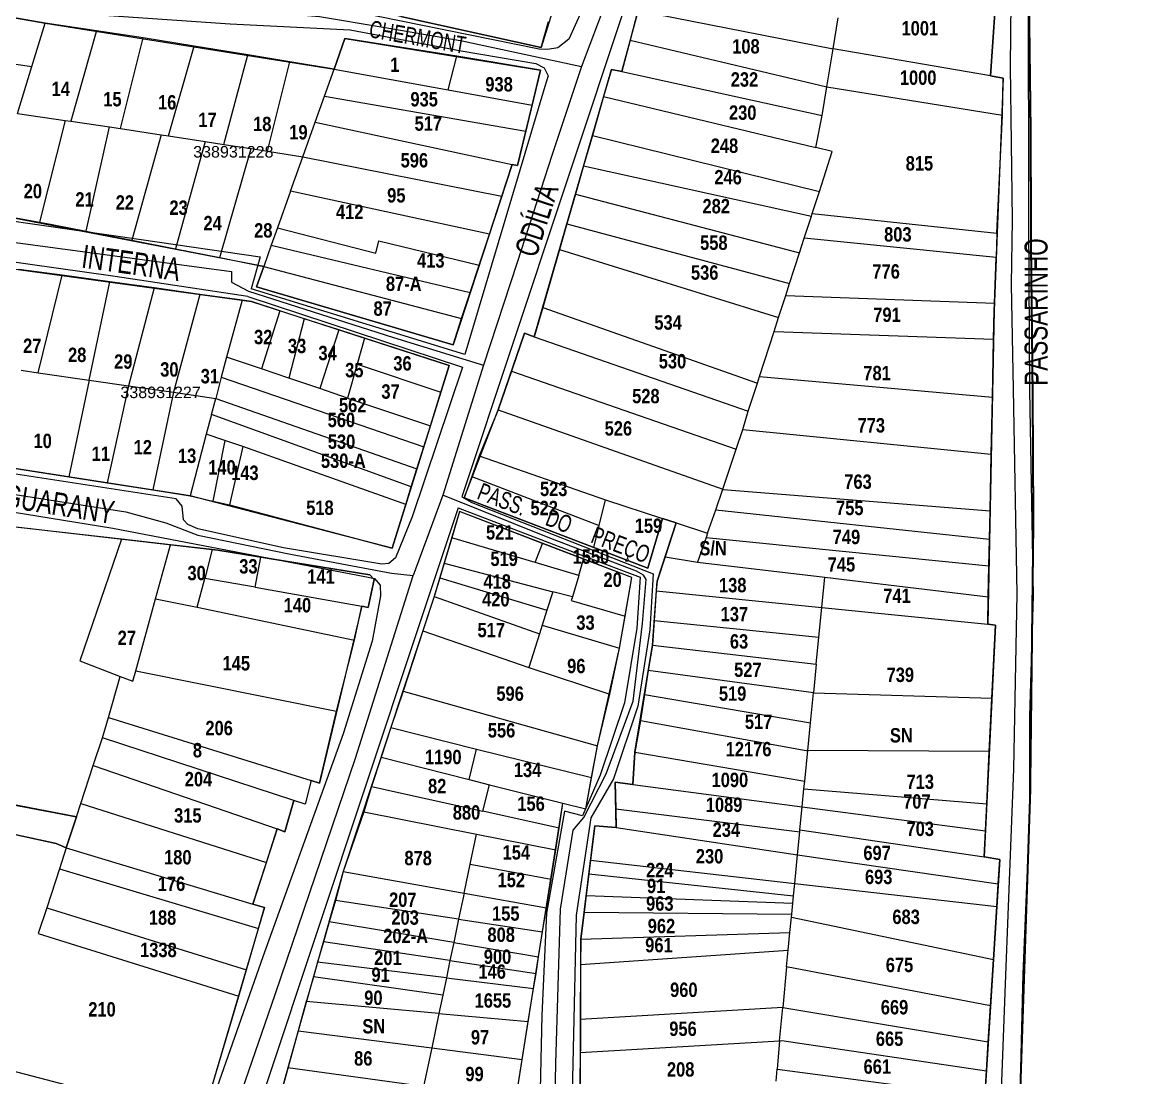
# Model space of a CAD drawing. Extents: x 206099 to 208675, y 4843659 to 4845705.
# Drawn here: x 207658 to 207852.9, y 4845394 to 4845577.5 of the extents above; entities that cross this region are included whole.
import ezdxf
from ezdxf.enums import TextEntityAlignment as Align

# ---------------------------------------------------------------- set-up
doc = ezdxf.new("R2010")
doc.units = 0
doc.header["$LTSCALE"] = 1.5
doc.header["$MEASUREMENT"] = 0
for name, color, linetype in [('CD-MALHA-LOTES', 40, 'CONTINUOUS'), ('CD_TXT_QUADRA', 7, 'CONTINUOUS'), ('LM-LIM-SETOR-FISCAL', 7, 'CONTINUOUS'), ('LM-LIMITE-MUNICIPAL', 2, 'CONTINUOUS'), ('RU-QUADRAS', 6, 'CONTINUOUS'), ('SV-EIXO-RUA-N-PAV', 6, 'CONTINUOUS'), ('SV-EIXO-RUA-PAV', 20, 'CONTINUOUS'), ('SV-RUA-NAO-PAV-S-GUIA-C-GUIA', 7, 'CONTINUOUS'), ('SV-RUA-PAVIM-S-GUIA-C-GUIA', 7, 'CONTINUOUS'), ('SV-TXT-RUA-N-PAV-S-GUIA-C-GUIA', 7, 'CONTINUOUS'), ('SV-TXT-RUA-PAV-S-GUIA-C-GUIA', 7, 'CONTINUOUS'), ('Th_NmrPort', 7, 'CONTINUOUS')]:
    doc.layers.add(name, color=color, linetype=linetype)
doc.styles.add('ARIAL', font='ARIAL.TTF')
doc.styles.add('MONOTXT', font='ARIAL.TTF', dxfattribs={"height": 0.2})
doc.styles.get("Standard").update_dxf_attribs({"font": 'swisscbo.ttf'})
doc.linetypes.add('Limite', pattern='A,20,-3,[130,ltypeshp.shx,S=6.35,R=0,X=0,Y=0],-3,20', length=46)

msp = doc.modelspace()

# ---------------------------------------------------------------- linework, layer by layer
at = {"layer": 'CD-MALHA-LOTES', "linetype": 'Continuous'}
for p, q in [((207661.97, 4845577.38), (207643.32, 4845580.64)), ((207765.12, 4845579.61), (207763.74, 4845574.43)), ((207765.12, 4845579.61), (207799.06, 4845572.92)), ((207826.44, 4845568.23), (207827.3, 4845580.07)), ((207659.63, 4845569.85), (207661.97, 4845577.38)), ((207670.89, 4845576.05), (207661.97, 4845577.38)), ((207723.83, 4845578.57), (207748.25, 4845573.18)), ((207748.25, 4845573.18), (207749.54, 4845577.67)), ((207799.06, 4845572.92), (207799.95, 4845578.3)), ((207670.86, 4845575.86), (207666.46, 4845560.35)), ((207670.89, 4845576.05), (207670.86, 4845575.86)), ((207679, 4845574.83), (207670.89, 4845576.05)), ((207675.09, 4845559.08), (207679, 4845574.83)), ((207687.87, 4845573.39), (207679, 4845574.83)), ((207714.13, 4845574.72), (207712.24, 4845569.41)), ((207733.6, 4845571.65), (207714.13, 4845574.72)), ((207683.45, 4845557.78), (207687.87, 4845573.39)), ((207697.21, 4845571.88), (207687.87, 4845573.39)), ((207763.74, 4845574.43), (207762.3, 4845568.96)), ((207763.74, 4845574.43), (207798, 4845566.33)), ((207798, 4845566.33), (207799.06, 4845572.92)), ((207826.44, 4845568.23), (207799.06, 4845572.92)), ((207640.92, 4845572.53), (207659.63, 4845569.85)), ((207693.07, 4845556.3), (207697.21, 4845571.88)), ((207704.56, 4845570.69), (207697.21, 4845571.88)), ((207732.11, 4845565.8), (207733.6, 4845571.65)), ((207748.17, 4845569.21), (207733.6, 4845571.65)), ((207657.16, 4845561.68), (207659.63, 4845569.85)), ((207700.66, 4845555.13), (207704.56, 4845570.69)), ((207712.24, 4845569.41), (207704.56, 4845570.69)), ((207710.56, 4845564.69), (207712.24, 4845569.41)), ((207712.24, 4845569.41), (207732.11, 4845565.8)), ((207746.69, 4845563.13), (207748.17, 4845569.21)), ((207760.51, 4845569.36), (207759.14, 4845564.62)), ((207762.3, 4845568.96), (207760.51, 4845569.36)), ((207762.3, 4845568.96), (207797.18, 4845561.31)), ((207828.67, 4845567.85), (207826.44, 4845568.23)), ((207828.53, 4845561.39), (207828.67, 4845567.85)), ((207732.11, 4845565.8), (207746.69, 4845563.13)), ((207797.18, 4845561.31), (207798, 4845566.33)), ((207798, 4845566.33), (207828.53, 4845561.39)), ((207708.95, 4845560.18), (207710.56, 4845564.69)), ((207710.56, 4845564.69), (207745.58, 4845558.59)), ((207745.58, 4845558.59), (207746.69, 4845563.13)), ((207759.14, 4845564.62), (207757.18, 4845557.84)), ((207759.14, 4845564.62), (207796.07, 4845555.75)), ((207657.16, 4845561.68), (207665.45, 4845560.47)), ((207796.07, 4845555.75), (207797.18, 4845561.31)), ((207827.56, 4845540.89), (207828.53, 4845561.39)), ((207665.45, 4845560.47), (207660.99, 4845542.76)), ((207665.45, 4845560.47), (207666.46, 4845560.35)), ((207666.46, 4845560.35), (207673.19, 4845559.36)), ((207669.1, 4845541.19), (207673.19, 4845559.36)), ((207673.19, 4845559.36), (207675.09, 4845559.08)), ((207706.8, 4845554.12), (207708.95, 4845560.18)), ((207708.95, 4845560.18), (207743.21, 4845552.82)), ((207675.09, 4845559.08), (207682.18, 4845557.98)), ((207682.18, 4845557.98), (207677.05, 4845539.63)), ((207682.18, 4845557.98), (207683.45, 4845557.78)), ((207683.45, 4845557.78), (207689.83, 4845556.8)), ((207744.13, 4845552.63), (207745.58, 4845558.59)), ((207757.18, 4845557.84), (207755.67, 4845552.6)), ((207757.18, 4845557.84), (207796.69, 4845548.14)), ((207689.83, 4845556.8), (207684.67, 4845538.13)), ((207689.83, 4845556.8), (207693.07, 4845556.3)), ((207692.34, 4845536.66), (207697.81, 4845555.57)), ((207693.07, 4845556.3), (207697.81, 4845555.57)), ((207697.81, 4845555.57), (207700.66, 4845555.13)), ((207798.94, 4845555.08), (207796.07, 4845555.75)), ((207700.66, 4845555.13), (207706.8, 4845554.12)), ((207704.68, 4845548.18), (207706.8, 4845554.12)), ((207706.8, 4845554.12), (207741.43, 4845547.32)), ((207796.69, 4845548.14), (207798.94, 4845555.08)), ((207741.43, 4845547.32), (207743.21, 4845552.82)), ((207743.21, 4845552.82), (207744.13, 4845552.63)), ((207755.67, 4845552.6), (207754.24, 4845547.66)), ((207755.67, 4845552.6), (207795.29, 4845543.82)), ((207704.68, 4845548.18), (207702.41, 4845541.8)), ((207739.26, 4845540.71), (207704.68, 4845548.18)), ((207754.24, 4845547.66), (207752.75, 4845542.47)), ((207754.24, 4845547.66), (207793.23, 4845537.45)), ((207795.44, 4845544.28), (207796.69, 4845548.14)), ((207739.26, 4845540.71), (207741.43, 4845547.32)), ((207651.68, 4845544.5), (207660.99, 4845542.76)), ((207794.06, 4845540), (207795.29, 4845543.82)), ((207795.29, 4845543.82), (207795.44, 4845544.28)), ((207795.44, 4845544.28), (207827.56, 4845540.89)), ((207660.99, 4845542.76), (207663.16, 4845542.36)), ((207663.16, 4845542.36), (207669.1, 4845541.19)), ((207702.41, 4845541.8), (207701.32, 4845538.76)), ((207702.41, 4845541.8), (207719.49, 4845537.4)), ((207752.75, 4845542.47), (207751.46, 4845538.02)), ((207752.75, 4845542.47), (207791.5, 4845532.09)), ((207669.1, 4845541.19), (207677.05, 4845539.63)), ((207677.05, 4845539.63), (207684.67, 4845538.13)), ((207737.5, 4845535.32), (207739.26, 4845540.71)), ((207793.23, 4845537.45), (207794.06, 4845540)), ((207827.42, 4845536.63), (207794.06, 4845540)), ((207827.56, 4845540.89), (207827.42, 4845536.63)), ((207684.67, 4845538.13), (207692.34, 4845536.66)), ((207701.32, 4845538.76), (207700.02, 4845535.07)), ((207701.32, 4845538.76), (207735.94, 4845530.56)), ((207719.49, 4845537.4), (207720.02, 4845539.52)), ((207720.02, 4845539.52), (207737.5, 4845535.32)), ((207751.46, 4845538.02), (207748.56, 4845527.96)), ((207751.46, 4845538.02), (207789.6, 4845526.22)), ((207692.34, 4845536.66), (207700.02, 4845535.07)), ((207791.5, 4845532.09), (207793.23, 4845537.45)), ((207827.16, 4845528.67), (207827.42, 4845536.63)), ((207664.93, 4845533.53), (207657.37, 4845534.55)), ((207700.02, 4845535.07), (207698.76, 4845531.55)), ((207700.02, 4845535.07), (207734.42, 4845526.04)), ((207735.94, 4845530.56), (207737.5, 4845535.32)), ((207660.77, 4845516.56), (207664.93, 4845533.53)), ((207673.2, 4845532.41), (207664.93, 4845533.53)), ((207669.65, 4845515.3), (207673.2, 4845532.41)), ((207680.91, 4845531.37), (207673.2, 4845532.41)), ((207790.83, 4845530.03), (207791.5, 4845532.09)), ((207680.91, 4845531.37), (207676.49, 4845514.32)), ((207688.9, 4845530.19), (207680.91, 4845531.37)), ((207688.9, 4845530.19), (207684.3, 4845513.21)), ((207696.23, 4845529.19), (207688.9, 4845530.19)), ((207698.76, 4845531.55), (207732.95, 4845521.45)), ((207734.42, 4845526.04), (207735.94, 4845530.56)), ((207789.6, 4845526.22), (207790.83, 4845530.03)), ((207790.83, 4845530.03), (207827.16, 4845528.67)), ((207696.23, 4845529.19), (207693.55, 4845519.3)), ((207697.88, 4845528.96), (207696.23, 4845529.19)), ((207702.81, 4845527.36), (207697.88, 4845528.96)), ((207748.56, 4845527.96), (207747.08, 4845522.86)), ((207748.56, 4845527.96), (207785.9, 4845514.8)), ((207827.12, 4845527.42), (207827.16, 4845528.67)), ((207702.81, 4845527.36), (207699.63, 4845517.25)), ((207707.05, 4845525.99), (207702.81, 4845527.36)), ((207707.05, 4845525.99), (207704.39, 4845515.65)), ((207713.08, 4845524.03), (207707.05, 4845525.99)), ((207732.95, 4845521.45), (207734.42, 4845526.04)), ((207788.8, 4845523.77), (207789.6, 4845526.22)), ((207827.01, 4845522.4), (207827.12, 4845527.42)), ((207713.08, 4845524.03), (207709.77, 4845513.84)), ((207717.54, 4845522.59), (207713.08, 4845524.03)), ((207717.54, 4845522.59), (207716.26, 4845518.07)), ((207732.25, 4845517.85), (207717.54, 4845522.59)), ((207745.37, 4845523.48), (207743.11, 4845516.87)), ((207747.08, 4845522.86), (207745.37, 4845523.48)), ((207747.08, 4845522.86), (207784.32, 4845509.92)), ((207786.27, 4845515.93), (207788.8, 4845523.77)), ((207788.8, 4845523.77), (207827.01, 4845522.4)), ((207826.8, 4845512.32), (207827.01, 4845522.4)), ((207693.55, 4845519.3), (207692.6, 4845515.82)), ((207699.63, 4845517.25), (207693.55, 4845519.3)), ((207657.81, 4845517.01), (207660.77, 4845516.56)), ((207660.77, 4845516.56), (207669.65, 4845515.3)), ((207704.39, 4845515.65), (207699.63, 4845517.25)), ((207716.26, 4845518.07), (207714.59, 4845512.14)), ((207716.26, 4845518.07), (207730.82, 4845513.2)), ((207730.82, 4845513.2), (207732.25, 4845517.85)), ((207743.11, 4845516.87), (207740.79, 4845510.12)), ((207743.11, 4845516.87), (207782.18, 4845503.3)), ((207669.65, 4845515.3), (207666.06, 4845498.49)), ((207669.65, 4845515.3), (207676.49, 4845514.32)), ((207676.49, 4845514.32), (207672.78, 4845497.44)), ((207676.49, 4845514.32), (207684.3, 4845513.21)), ((207692.6, 4845515.82), (207691.66, 4845512.09)), ((207692.6, 4845515.82), (207727.84, 4845503.68)), ((207709.77, 4845513.84), (207704.39, 4845515.65)), ((207784.32, 4845509.92), (207785.9, 4845514.8)), ((207785.9, 4845514.8), (207786.27, 4845515.93)), ((207786.27, 4845515.93), (207826.8, 4845512.32)), ((207684.3, 4845513.21), (207680.69, 4845496.22)), ((207684.3, 4845513.21), (207691.66, 4845512.09)), ((207714.59, 4845512.14), (207709.77, 4845513.84)), ((207728.99, 4845507.37), (207730.82, 4845513.2)), ((207690.92, 4845509.35), (207691.66, 4845512.09)), ((207691.66, 4845512.09), (207726.64, 4845499.85)), ((207714.59, 4845512.14), (207728.99, 4845507.37)), ((207826.59, 4845502.43), (207826.8, 4845512.32)), ((207690.92, 4845509.35), (207690.01, 4845505.9)), ((207725.65, 4845496.71), (207690.92, 4845509.35)), ((207740.79, 4845510.12), (207737.5, 4845502.14)), ((207740.79, 4845510.12), (207779.87, 4845496.31)), ((207783.35, 4845506.71), (207784.32, 4845509.92)), ((207727.84, 4845503.68), (207728.99, 4845507.37)), ((207782.18, 4845503.3), (207783.35, 4845506.71)), ((207783.35, 4845506.71), (207826.59, 4845502.43)), ((207690.01, 4845505.9), (207687.17, 4845495.2)), ((207693.21, 4845504.79), (207690.01, 4845505.9)), ((207693.21, 4845504.79), (207691.12, 4845494.24)), ((207696.38, 4845503.76), (207693.21, 4845504.79)), ((207696.38, 4845503.76), (207694.03, 4845493.59)), ((207724.7, 4845493.67), (207696.38, 4845503.76)), ((207726.64, 4845499.85), (207727.84, 4845503.68)), ((207779.87, 4845496.31), (207782.18, 4845503.3)), ((207737.5, 4845502.14), (207736.2, 4845498.52)), ((207737.5, 4845502.14), (207759.49, 4845494.48)), ((207826.39, 4845492.54), (207826.59, 4845502.43)), ((207653.78, 4845500.39), (207666.06, 4845498.49)), ((207725.65, 4845496.71), (207726.64, 4845499.85)), ((207666.06, 4845498.49), (207672.78, 4845497.44)), ((207672.78, 4845497.44), (207680.69, 4845496.22)), ((207736.2, 4845498.52), (207734.88, 4845494.84)), ((207736.2, 4845498.52), (207758.37, 4845489.99)), ((207680.69, 4845496.22), (207687.17, 4845495.2)), ((207687.17, 4845495.2), (207691.12, 4845494.24)), ((207724.7, 4845493.67), (207725.65, 4845496.71)), ((207734.88, 4845494.84), (207757.43, 4845486.2)), ((207778.64, 4845492.76), (207779.87, 4845496.31)), ((207779.87, 4845496.31), (207779.97, 4845496.3)), ((207779.97, 4845496.3), (207826.39, 4845492.54)), ((207691.12, 4845494.24), (207694.03, 4845493.59)), ((207694.03, 4845493.59), (207722.32, 4845486.08)), ((207722.32, 4845486.08), (207724.7, 4845493.67)), ((207758.37, 4845489.99), (207759.49, 4845494.48)), ((207759.49, 4845494.48), (207769.36, 4845491.25)), ((207675.26, 4845487.66), (207632.88, 4845492.43)), ((207734.08, 4845492.46), (207732.71, 4845487.86)), ((207748.51, 4845486.91), (207734.08, 4845492.46)), ((207766.85, 4845482.61), (207769.36, 4845491.25)), ((207769.36, 4845491.25), (207771.76, 4845490.47)), ((207777.23, 4845488.68), (207778.64, 4845492.76)), ((207778.64, 4845492.76), (207826.28, 4845487.65)), ((207826.28, 4845487.65), (207826.39, 4845492.54)), ((207757.43, 4845486.2), (207758.37, 4845489.99)), ((207771.76, 4845490.47), (207769.85, 4845484.56)), ((207771.76, 4845490.47), (207777.23, 4845488.68)), ((207675.26, 4845487.66), (207667.99, 4845466.5)), ((207683.76, 4845486.67), (207675.26, 4845487.66)), ((207732.71, 4845487.86), (207731.39, 4845483.44)), ((207747.21, 4845483.56), (207732.71, 4845487.86)), ((207776.96, 4845487.91), (207775.49, 4845483.65)), ((207777.23, 4845488.68), (207776.96, 4845487.91)), ((207776.96, 4845487.91), (207826.19, 4845483.01)), ((207826.19, 4845483.01), (207826.28, 4845487.65)), ((207681.16, 4845477.28), (207683.76, 4845486.67)), ((207691.05, 4845485.84), (207683.76, 4845486.67)), ((207691.05, 4845485.84), (207689.74, 4845480.82)), ((207692.03, 4845485.73), (207691.05, 4845485.84)), ((207699.49, 4845484.51), (207692.03, 4845485.73)), ((207747.21, 4845483.56), (207748.51, 4845486.91)), ((207755.65, 4845484.17), (207748.51, 4845486.91)), ((207757.43, 4845486.2), (207766.85, 4845482.61)), ((207698.52, 4845479.26), (207699.49, 4845484.51)), ((207718.49, 4845481.41), (207699.49, 4845484.51)), ((207731.39, 4845483.44), (207730.64, 4845480.91)), ((207731.39, 4845483.44), (207750.31, 4845478.5)), ((207754.82, 4845481.3), (207747.21, 4845483.56)), ((207754.82, 4845481.3), (207755.65, 4845484.17)), ((207764.05, 4845480.94), (207755.65, 4845484.17)), ((207769.85, 4845484.56), (207768.48, 4845480.32)), ((207769.85, 4845484.56), (207775.49, 4845483.65)), ((207775.49, 4845483.65), (207797.64, 4845481)), ((207719.19, 4845480.62), (207718.49, 4845481.41)), ((207754.82, 4845481.3), (207753.72, 4845477.61)), ((207826.07, 4845477.59), (207826.19, 4845483.01)), ((207688.43, 4845475.79), (207689.74, 4845480.82)), ((207698.52, 4845479.26), (207689.74, 4845480.82)), ((207698.52, 4845479.26), (207717.06, 4845475.97)), ((207718.2, 4845475.77), (207719.19, 4845480.62)), ((207730.64, 4845480.91), (207729.67, 4845477.67)), ((207730.64, 4845480.91), (207749.29, 4845475.3)), ((207762.89, 4845474.27), (207764.05, 4845480.94)), ((207768.48, 4845480.32), (207768.29, 4845478.62)), ((207797.12, 4845475.73), (207797.64, 4845481)), ((207797.64, 4845481), (207826.07, 4845477.59)), ((207677.73, 4845464.71), (207681.16, 4845477.28)), ((207681.16, 4845477.28), (207688.43, 4845475.79)), ((207729.67, 4845477.67), (207727.71, 4845471.67)), ((207729.67, 4845477.67), (207747.98, 4845471.18)), ((207750.31, 4845478.5), (207749.29, 4845475.3)), ((207753.72, 4845477.61), (207750.31, 4845478.5)), ((207753.72, 4845477.61), (207753.52, 4845476.95)), ((207768.29, 4845478.62), (207767.96, 4845473.48)), ((207768.29, 4845478.62), (207797.12, 4845475.73)), ((207825.97, 4845472.84), (207826.07, 4845477.59)), ((207688.43, 4845475.79), (207715.77, 4845470.06)), ((207715.77, 4845470.06), (207717.06, 4845475.97)), ((207717.06, 4845475.97), (207718.2, 4845475.77)), ((207749.29, 4845475.3), (207748.45, 4845472.67)), ((207753.52, 4845476.95), (207762.89, 4845474.27)), ((207796.61, 4845470.61), (207797.12, 4845475.73)), ((207797.12, 4845475.73), (207825.97, 4845472.84)), ((207761.88, 4845468.69), (207762.89, 4845474.27)), ((207767.96, 4845473.48), (207767.63, 4845469.21)), ((207767.96, 4845473.48), (207796.61, 4845470.61)), ((207727.71, 4845471.67), (207724.24, 4845461.22)), ((207727.71, 4845471.67), (207746.11, 4845465.29)), ((207748.45, 4845472.67), (207747.98, 4845471.18)), ((207748.45, 4845472.67), (207761.88, 4845468.69)), ((207827.35, 4845472.7), (207825.97, 4845472.84)), ((207826.72, 4845459.97), (207827.35, 4845472.7)), ((207712.69, 4845457.72), (207715.77, 4845470.06)), ((207747.98, 4845471.18), (207746.11, 4845465.29)), ((207796.15, 4845465.87), (207796.61, 4845470.61)), ((207760.22, 4845460.67), (207761.88, 4845468.69)), ((207767.63, 4845469.21), (207766.9, 4845464.77)), ((207767.63, 4845469.21), (207796.15, 4845465.87)), ((207667.99, 4845466.5), (207675.04, 4845463.74)), ((207796.15, 4845465.87), (207795.66, 4845460.91)), ((207672.96, 4845456.6), (207675.04, 4845463.74)), ((207675.04, 4845463.74), (207677.2, 4845462.96)), ((207677.2, 4845462.96), (207677.73, 4845464.71)), ((207677.73, 4845464.71), (207712.69, 4845457.72)), ((207746.11, 4845465.29), (207760.22, 4845460.67)), ((207766.9, 4845464.77), (207766.23, 4845460.63)), ((207795.66, 4845460.91), (207766.9, 4845464.77)), ((207724.24, 4845461.22), (207722.13, 4845454.86)), ((207724.24, 4845461.22), (207758.08, 4845451.69)), ((207758.08, 4845451.69), (207760.22, 4845460.67)), ((207766.23, 4845460.63), (207765.58, 4845456.09)), ((207766.23, 4845460.63), (207795.15, 4845455.69)), ((207795.15, 4845455.69), (207795.66, 4845460.91)), ((207795.66, 4845460.91), (207826.72, 4845459.97)), ((207826.25, 4845450.7), (207826.72, 4845459.97)), ((207671.92, 4845453.07), (207672.96, 4845456.6)), ((207672.96, 4845456.6), (207708.23, 4845445.64)), ((207709.72, 4845445.18), (207712.69, 4845457.72)), ((207765.58, 4845456.09), (207764.58, 4845450.58)), ((207765.58, 4845456.09), (207794.36, 4845450.88)), ((207722.13, 4845454.86), (207720.42, 4845449.71)), ((207722.13, 4845454.86), (207737, 4845451.11)), ((207794.67, 4845450.88), (207795.15, 4845455.69)), ((207670.34, 4845448.24), (207671.92, 4845453.07)), ((207705.23, 4845442.16), (207671.92, 4845453.07)), ((207735.76, 4845445.82), (207737, 4845451.11)), ((207737, 4845451.11), (207757.06, 4845446.16)), ((207757.06, 4845446.16), (207758.08, 4845451.69)), ((207764.58, 4845450.58), (207764.24, 4845444.96)), ((207764.58, 4845450.58), (207794.15, 4845445.55)), ((207794.15, 4845445.55), (207794.67, 4845450.88)), ((207794.36, 4845450.88), (207794.67, 4845450.88)), ((207826.25, 4845450.7), (207794.67, 4845450.88)), ((207825.8, 4845441.61), (207826.25, 4845450.7)), ((207668.18, 4845441.64), (207670.34, 4845448.24)), ((207670.34, 4845448.24), (207702.36, 4845437.23)), ((207720.42, 4845449.71), (207718.73, 4845444.63)), ((207720.42, 4845449.71), (207735.76, 4845445.82)), ((207624.22, 4845447.61), (207667.42, 4845439.33)), ((207756.06, 4845440.72), (207757.06, 4845446.16)), ((207708.23, 4845445.64), (207707.19, 4845441.52)), ((207708.23, 4845445.64), (207709.72, 4845445.18)), ((207718.73, 4845444.63), (207717.42, 4845440.19)), ((207718.73, 4845444.63), (207738.11, 4845440.31)), ((207735.76, 4845445.82), (207739.3, 4845444.93)), ((207738.11, 4845440.31), (207739.3, 4845444.93)), ((207739.3, 4845444.93), (207752.07, 4845441.72)), ((207761.18, 4845445.36), (207761.26, 4845440.73)), ((207764.24, 4845444.96), (207761.18, 4845445.36)), ((207764.24, 4845444.96), (207793.71, 4845441.08)), ((207793.71, 4845441.08), (207794.01, 4845444.18)), ((207794.01, 4845444.18), (207794.15, 4845445.55)), ((207794.01, 4845444.18), (207825.8, 4845441.61)), ((207703.7, 4845436.75), (207705.23, 4845442.16)), ((207707.19, 4845441.52), (207705.23, 4845442.16)), ((207667.42, 4845439.33), (207668.18, 4845441.64)), ((207668.18, 4845441.64), (207700.47, 4845431.39)), ((207751.4, 4845437.36), (207738.11, 4845440.31)), ((207751.4, 4845437.36), (207752.07, 4845441.72)), ((207752.07, 4845441.72), (207756.06, 4845440.72)), ((207761.26, 4845440.73), (207761.35, 4845437.49)), ((207761.26, 4845440.73), (207793.27, 4845436.7)), ((207793.31, 4845437.1), (207793.71, 4845441.08)), ((207793.71, 4845441.08), (207825.57, 4845436.88)), ((207825.57, 4845436.88), (207825.8, 4845441.61)), ((207667.42, 4845439.33), (207665.65, 4845433.93)), ((207717.42, 4845440.19), (207713.82, 4845429.84)), ((207717.42, 4845440.19), (207737, 4845436.34)), ((207663.88, 4845434.69), (207653.23, 4845436.99)), ((207700.47, 4845431.39), (207702.36, 4845437.23)), ((207702.36, 4845437.23), (207703.7, 4845436.75)), ((207735.9, 4845431.09), (207737, 4845436.34)), ((207737, 4845436.34), (207750.8, 4845433.62)), ((207750.8, 4845433.62), (207751.4, 4845437.36)), ((207757.63, 4845437.78), (207756.88, 4845431.82)), ((207761.35, 4845437.49), (207757.63, 4845437.78)), ((207761.35, 4845437.49), (207792.88, 4845432.72)), ((207792.88, 4845432.72), (207793.27, 4845436.7)), ((207793.27, 4845436.7), (207793.31, 4845437.1)), ((207793.31, 4845437.1), (207825.34, 4845432.35)), ((207825.34, 4845432.35), (207825.57, 4845436.88)), ((207665.65, 4845433.93), (207663.88, 4845434.69)), ((207665.65, 4845433.93), (207664.46, 4845430.3)), ((207665.65, 4845433.93), (207698.12, 4845424.13)), ((207749.99, 4845428.48), (207750.8, 4845433.62)), ((207792.39, 4845427.75), (207792.88, 4845432.72)), ((207792.88, 4845432.72), (207827.81, 4845427.7)), ((207698.12, 4845424.13), (207700.47, 4845431.39)), ((207734.85, 4845426.05), (207735.9, 4845431.09)), ((207735.9, 4845431.09), (207749.99, 4845428.48)), ((207756.88, 4845431.82), (207756.58, 4845429.41)), ((207756.88, 4845431.82), (207792.39, 4845427.75)), ((207828.08, 4845431.94), (207825.34, 4845432.35)), ((207827.81, 4845427.7), (207828.08, 4845431.94)), ((207664.46, 4845430.3), (207662.24, 4845423.5)), ((207664.46, 4845430.3), (207699.07, 4845419.92)), ((207713.82, 4845429.84), (207712.48, 4845424.77)), ((207713.82, 4845429.84), (207734.85, 4845426.05)), ((207756.58, 4845429.41), (207756.12, 4845425.65)), ((207756.58, 4845429.41), (207792.18, 4845425.58)), ((207749.19, 4845423.49), (207749.99, 4845428.48)), ((207792.18, 4845425.58), (207792.39, 4845427.75)), ((207792.39, 4845427.75), (207827.56, 4845423.71)), ((207827.56, 4845423.71), (207827.81, 4845427.7)), ((207712.48, 4845424.77), (207711.41, 4845421.09)), ((207733.91, 4845421.55), (207712.48, 4845424.77)), ((207734.85, 4845426.05), (207733.91, 4845421.55)), ((207734.85, 4845426.05), (207749.19, 4845423.49)), ((207756.12, 4845425.65), (207755.74, 4845422.75)), ((207756.12, 4845425.65), (207792.05, 4845424.31)), ((207792.05, 4845424.31), (207792.18, 4845425.58)), ((207662.24, 4845423.5), (207660.77, 4845419.03)), ((207662.24, 4845423.5), (207697, 4845412.7)), ((207700.11, 4845423.54), (207698.12, 4845424.13)), ((207699.07, 4845419.92), (207700.11, 4845423.54)), ((207748.53, 4845419.35), (207749.19, 4845423.49)), ((207755.74, 4845422.75), (207755.15, 4845418.06)), ((207755.74, 4845422.75), (207791.87, 4845422.39)), ((207791.87, 4845422.39), (207792.05, 4845424.31)), ((207826.98, 4845414.49), (207827.56, 4845423.71)), ((207711.41, 4845421.09), (207710.41, 4845417.62)), ((207733.06, 4845417.46), (207711.41, 4845421.09)), ((207733.91, 4845421.55), (207733.06, 4845417.46)), ((207733.91, 4845421.55), (207748.53, 4845419.35)), ((207791.55, 4845419.21), (207791.82, 4845421.89)), ((207791.82, 4845421.89), (207791.87, 4845422.39)), ((207791.82, 4845421.89), (207826.98, 4845414.49)), ((207660.77, 4845419.03), (207695.69, 4845408.14)), ((207697, 4845412.7), (207699.07, 4845419.92)), ((207747.84, 4845414.98), (207748.53, 4845419.35)), ((207755.15, 4845418.06), (207791.55, 4845419.21)), ((207791.25, 4845416.12), (207791.55, 4845419.21)), ((207710.41, 4845417.62), (207709.38, 4845414.08)), ((207732.4, 4845414.32), (207710.41, 4845417.62)), ((207733.06, 4845417.46), (207732.4, 4845414.32)), ((207733.06, 4845417.46), (207747.84, 4845414.98)), ((207755.15, 4845418.06), (207755.12, 4845413.64)), ((207747.38, 4845412.08), (207747.84, 4845414.98)), ((207755.12, 4845413.64), (207791.25, 4845416.12)), ((207790.97, 4845413.26), (207791.25, 4845416.12)), ((207709.38, 4845414.08), (207708.64, 4845411.51)), ((207731.78, 4845411.34), (207709.38, 4845414.08)), ((207732.4, 4845414.32), (207731.78, 4845411.34)), ((207732.4, 4845414.32), (207747.38, 4845412.08)), ((207755.12, 4845413.64), (207755.07, 4845404.06)), ((207790.97, 4845413.26), (207790.34, 4845406.16)), ((207826.48, 4845406.46), (207790.97, 4845413.26)), ((207826.48, 4845406.46), (207826.98, 4845414.49)), ((207695.69, 4845408.14), (207697, 4845412.7)), ((207708.64, 4845411.51), (207707.49, 4845407.53)), ((207731.15, 4845408.34), (207708.64, 4845411.51)), ((207731.78, 4845411.34), (207731.15, 4845408.34)), ((207731.78, 4845411.34), (207746.96, 4845409.48)), ((207746.96, 4845409.48), (207747.38, 4845412.08)), ((207746.04, 4845403.71), (207746.96, 4845409.48)), ((207689.25, 4845386.58), (207695.69, 4845408.14)), ((207707.4, 4845407.2), (207705.99, 4845402.11)), ((207707.49, 4845407.53), (207707.4, 4845407.2)), ((207730.48, 4845405.12), (207707.4, 4845407.2)), ((207731.15, 4845408.34), (207730.48, 4845405.12)), ((207730.48, 4845405.12), (207729.23, 4845399.13)), ((207730.48, 4845405.12), (207746.04, 4845403.71)), ((207790.34, 4845406.16), (207755.07, 4845404.06)), ((207789.77, 4845400.38), (207790.34, 4845406.16)), ((207790.34, 4845406.16), (207826.08, 4845400.18)), ((207826.08, 4845400.18), (207826.48, 4845406.46)), ((207744.99, 4845397.11), (207746.04, 4845403.71)), ((207755.07, 4845404.06), (207755.04, 4845398.37)), ((207705.99, 4845402.11), (207704.21, 4845395.7)), ((207705.99, 4845402.11), (207729.23, 4845399.13)), ((207755.04, 4845398.37), (207789.77, 4845400.38)), ((207789.77, 4845400.38), (207789.33, 4845395.47)), ((207789.77, 4845400.38), (207790.14, 4845400.4)), ((207790.14, 4845400.4), (207825.77, 4845395.14)), ((207825.77, 4845395.14), (207826.08, 4845400.18)), ((207729.23, 4845399.13), (207727.82, 4845392.41)), ((207729.23, 4845399.13), (207744.99, 4845397.11)), ((207755.04, 4845398.37), (207755.01, 4845392.81)), ((207651.9, 4845396.28), (207687.53, 4845387.03)), ((207704.21, 4845395.7), (207701.74, 4845386.77)), ((207727.82, 4845392.41), (207704.21, 4845395.7)), ((207743.89, 4845390.17), (207744.99, 4845397.11)), ((207789.14, 4845393.36), (207789.33, 4845395.47)), ((207789.33, 4845395.47), (207825.49, 4845390.7)), ((207825.49, 4845390.7), (207825.77, 4845395.14))]:
    msp.add_line(p, q, dxfattribs=at)
at = {"layer": 'LM-LIM-SETOR-FISCAL', "linetype": 'Limite', "ltscale": 0.1, "const_width": 0.13, "flags": 128}
msp.add_lwpolyline([(206951.13, 4844515.15), (206103.85, 4844311.15), (206102.2, 4844310.76), (206463.03, 4843896.23), (206552, 4844015.88), (206955.36, 4843691.91), (206997.06, 4843661.13), (206998.31, 4843663.57), (207016.42, 4843698.58), (207012.73, 4843700.99), (207070.72, 4843830.73), (207120.99, 4843945.82), (207148.62, 4843951), (207201.26, 4843971.46), (207207.29, 4843958.02), (207217.12, 4843955.42), (207337.27, 4843938.21), (207437.15, 4843921.71), (207622.29, 4843892.61), (207679.53, 4843880.04), (207690.49, 4843889.02), (207671.55, 4843915.2), (207748.93, 4843970.7), (207711.26, 4844025.71), (207698.36, 4844043.55), (207668.91, 4844086.59), (207641.42, 4844125.22), (207698.91, 4844166.45), (207678.15, 4844195.51), (207667.43, 4844209.54), (207654.06, 4844227.54), (207631.24, 4844260.95), (207605.71, 4844299.54), (207598, 4844309.83), (207586.64, 4844326.37), (207553.25, 4844375.41), (207542.96, 4844389.81), (207530.49, 4844407.67), (207597.31, 4844451.76), (207621.23, 4844476.19), (207656.93, 4844513), (207690.53, 4844547.25), (207699.44, 4844555.93), (207701.4, 4844564.61), (207693.13, 4844573.37), (207679, 4844583.84), (207661.07, 4844596.77), (207637.45, 4844615.37), (207585.86, 4844655.97), (207575.48, 4844664.69), (207569.08, 4844671.5), (207569.45, 4844680.36), (207654.93, 4844703.13), (207663.89, 4844680.39), (207677.57, 4844669.34), (207702.32, 4844650.54), (207716.26, 4844640.68), (207753.78, 4844609.83), (207762.93, 4844554.62), (207770.13, 4844473.57), (207776.84, 4844472.68), (207793.01, 4844360.57), (207785.17, 4844355.62), (207770.44, 4844345.59), (207748.43, 4844330.95), (207747.91, 4844324.8), (207753.52, 4844317.31), (207769.28, 4844298.69), (207775.01, 4844293.43), (207782.88, 4844283.92), (207789.15, 4844276.2), (207815.46, 4844244.33), (207819.38, 4844241.82), (207833.89, 4844253.22), (207837.15, 4844248.8), (207827.85, 4844241.71), (207830.8, 4844238.17), (207835.76, 4844241.82), (207843.28, 4844230.65), (207850.47, 4844234.85), (207853.27, 4844229.99), (207850.22, 4844228.31), (207852.55, 4844223.47), (207862.28, 4844194.53), (207852.98, 4844190.72), (207855.45, 4844183.13), (207841.05, 4844179.2), (207842.75, 4844174.19), (207831.58, 4844167.48), (207835.38, 4844161.88), (207841.17, 4844165.37), (207847.07, 4844155.75), (207831.32, 4844146.19), (207834.89, 4844140.85), (207829.27, 4844137.4), (207831.74, 4844133), (207827.93, 4844130.58), (207830.96, 4844126.13), (207825.79, 4844122.95), (207828.8, 4844117.88), (207826.74, 4844116.71), (207837.07, 4844101.63), (207828.21, 4844096.11), (207838.21, 4844083.58), (207810.77, 4844063.9), (207814.94, 4844058.51), (207818.35, 4844060.87), (207823.85, 4844053.22), (207815.63, 4844047.62), (207818.11, 4844034.1), (207801.11, 4844022.39), (207805.92, 4844012.86), (207800.29, 4844003.99), (207792.72, 4843932.76), (207821.91, 4843926.4), (207859.75, 4843922.03), (207884.09, 4843912.26), (207889.39, 4843912.02), (207898.99, 4843924.88), (207898.88, 4843930.09), (207899.02, 4843938.96), (207962.06, 4843938.77), (207963.84, 4843901.85), (207941.02, 4843902.05), (207942.04, 4843841.47), (208007.7, 4843841.21), (208022.14, 4843841.12), (208036.07, 4843839.89), (208056.34, 4843840.14), (208090.26, 4843841.1), (208106.1, 4843842.59), (208189.59, 4843856.54), (208188.16, 4843865.4), (208275.25, 4843877.18), (208292.72, 4843880.37), (208298.69, 4843887.78), (208321.91, 4843926.37), (208334.62, 4843947.55), (208347.38, 4843979.84), (208351.66, 4843981.53), (208361.4, 4843993.9), (208372.92, 4843999.2), (208371.9, 4844007.23), (208387.36, 4844030.68), (208393.74, 4844026.56), (208401.25, 4844038.55), (208394.9, 4844042.64), (208398.77, 4844059.02), (208405.89, 4844063.32), (208424.47, 4844062.68), (208426.06, 4844069.85), (208422.67, 4844090.07), (208413.98, 4844110.55), (208424.48, 4844115.64), (208426.74, 4844111.64), (208466.87, 4844139.33), (208484, 4844172.26), (208526.46, 4844173.32), (208524.92, 4844238.99), (208556.34, 4844273.82), (208606.67, 4844329.22), (208617.29, 4844355.28), (208634.75, 4844382.44), (208623.4, 4844573.87), (208620.94, 4844586.93), (208617.24, 4844585.48), (208611.62, 4844582.44), (208602.16, 4844575.47), (208597.22, 4844571.55), (208589.65, 4844565.64), (208583.91, 4844560.59), (208574.64, 4844553.13), (208565.88, 4844547.77), (208558.91, 4844543.84), (208546.16, 4844536.68), (208538.21, 4844532.01), (208523.21, 4844523.48), (208501.29, 4844510.52), (208474.09, 4844504.73), (208470.3, 4844549.75), (208469.96, 4844556.19), (208469.21, 4844570.01), (208467.84, 4844586.2), (208466.79, 4844596.16), (208463.28, 4844642.74), (208459.25, 4844689.33), (208457.41, 4844719.81), (208456.59, 4844734.9), (208455.83, 4844742.23), (208452.75, 4844785.24), (208451.92, 4844795.94), (208448.46, 4844834.88), (208447.26, 4844852.46), (208446.16, 4844873.31), (208445.12, 4844881.64), (208441.97, 4844928.93), (208438.81, 4844974.82), (208435.74, 4845020.91), (208434.09, 4845038.6), (208431.09, 4845069.57), (208428.45, 4845117.03), (208425.65, 4845163.09), (208425.04, 4845177.97), (208424.21, 4845193.61), (208423.19, 4845208.28), (208420.65, 4845245.05), (208420.1, 4845254.11), (208419.59, 4845259.67), (208417.58, 4845281.54), (208417.08, 4845287.58), (208415.98, 4845307.61), (208414.07, 4845322.51), (208412.84, 4845335.67), (208409.33, 4845349.09), (208404.94, 4845354.53), (208397.22, 4845363.48), (208391.26, 4845367.95), (208373.27, 4845347.25), (208334.49, 4845303.29), (208294.22, 4845257.76), (208255.35, 4845213.1), (208212.72, 4845163.71), (208171.57, 4845116.42), (208140.51, 4845080.89), (208114.59, 4845051), (208102.6, 4845036.98), (208066.61, 4844996.14), (208032.07, 4844956.22), (207998.73, 4844916.29), (207967.12, 4844879.57), (207953.42, 4844867.05), (207945.01, 4844857.92), (207921.99, 4844836.18), (207906.18, 4844822.02), (207877.77, 4844798.99), (207836.45, 4844772.36), (207834.47, 4844792.78), (207833.01, 4844807.86), (207831.55, 4844856.55), (207830.63, 4844904.88), (207830.37, 4844927.94), (207830.09, 4844953.39), (207831, 4845001.71), (207831.73, 4845050.95), (207831.55, 4845099.46), (207831.55, 4845147.97), (207831.18, 4845196.48), (207831.39, 4845224.82), (207831.52, 4845241.53), (207831.55, 4845245.91), (207831.55, 4845246.41), (207831.18, 4845294.78), (207831.18, 4845343.11), (207831.73, 4845394.36), (207833.37, 4845443.42), (207833.92, 4845490.65), (207833.71, 4845521.07), (207833.56, 4845541.9), (207833.48, 4845550.53), (207833.19, 4845579.45), (207832.83, 4845604.85), (207833.56, 4845629.33), (207836.48, 4845656.56), (207836.76, 4845664.71), (207825.37, 4845667.68), (207821.82, 4845668.69), (207816.91, 4845670.09), (207805.68, 4845673.47), (207791.7, 4845677.75), (207783.5, 4845679.57), (207766.81, 4845685.02), (207754.43, 4845688.82), (207739.64, 4845691.3), (207722.13, 4845693.94), (207717.1, 4845694.68), (207690.08, 4845700.62), (207680.08, 4845702.89), (207670.03, 4845704.98), (207667.81, 4845700.16), (207660.99, 4845676.98), (207660.54, 4845673.8), (207657.39, 4845659.57), (207656.59, 4845656.53), (207655.95, 4845653.98), (207650.56, 4845639.59), (207647.27, 4845633.02), (207644.17, 4845622.85), (207641.37, 4845615.1), (207618.1, 4845615.4), (207601.33, 4845615.86), (207592.93, 4845615.82), (207543.69, 4845617.43), (207493.78, 4845618.83), (207471.28, 4845620.61), (207442.67, 4845621.38), (207409.05, 4845621.45), (207395.8, 4845621.64), (207345.61, 4845622.76), (207297.34, 4845623.66), (207302.37, 4845557.49), (207306.56, 4845504.34), (207309.91, 4845464.2), (207314.17, 4845425.29), (207318.44, 4845350.96), (207323.01, 4845301.38), (207326.21, 4845262.61), (207329.56, 4845220.35), (207332.3, 4845183.41), (207332.77, 4845157.36), (207331.5, 4845129.31), (207329.48, 4845113.1), (207327.97, 4845099.78), (207322.7, 4845067.42), (207315.32, 4845031.5), (207304.58, 4844989.44), (207294.83, 4844945.95), (207285.39, 4844902.77), (207275.03, 4844859.74), (207265.74, 4844820.37), (207255.53, 4844777.19), (207247.26, 4844743.37), (207237.49, 4844702.4), (207233.3, 4844686.1), (207226.31, 4844651.65), (207222.36, 4844634.38), (207221.5, 4844580.09), (207184.7, 4844571.41), (207132.94, 4844558.17), (207106.7, 4844555.23), (207101.3, 4844554.58), (207090.18, 4844551.4), (207069.41, 4844546.2), (207052.47, 4844541.19), (207025, 4844537.01), (206969.31, 4844520.12)], close=True, dxfattribs=at)
at = {"layer": 'LM-LIMITE-MUNICIPAL'}
for points in [[(207833.19, 4845579.45, 0.35, 0.35, 0), (207833.45, 4845558.8, 0.35, 0.35, 0), (207833.48, 4845550.53, 0.35, 0.35, 0)], [(207833.48, 4845550.53, 0.35, 0.35, 0), (207833.51, 4845538.71, 0.35, 0.35, 0), (207833.71, 4845521.07, 0.35, 0.35, 0)], [(207833.71, 4845521.07, 0.35, 0.35, 0), (207833.8, 4845512.53, 0.35, 0.35, 0), (207833.92, 4845490.65, 0.35, 0.35, 0)], [(207833.92, 4845490.65, 0.35, 0.35, 0), (207833.37, 4845443.42, 0.35, 0.35, 0)], [(207833.37, 4845443.42, 0.35, 0.35, 0), (207831.73, 4845394.36, 0.35, 0.35, 0)], [(207831.73, 4845394.36, 0.35, 0.35, 0), (207831.18, 4845343.11, 0.35, 0.35, 0)]]:
    msp.add_lwpolyline(points, format="xyseb", dxfattribs=at)
at = {"layer": 'RU-QUADRAS', "color": 6, "linetype": 'Continuous'}
for points in [[(207696.07, 4845582.88), (207698.75, 4845599.31), (207699.77, 4845599), (207708.26, 4845632.03), (207708.72, 4845636.06), (207712.02, 4845651.62), (207713.38, 4845651.23), (207722.86, 4845689.9), (207751.05, 4845682.84), (207782.92, 4845675.48), (207778.73, 4845663.13), (207776.27, 4845652.79), (207777.17, 4845652.44), (207772.3, 4845637.3), (207768.6, 4845638.45), (207748.25, 4845573.18), (207712.01, 4845581.18)], [(207623.17, 4845505.14), (207631.8, 4845538), (207697.88, 4845528.96), (207732.25, 4845517.85), (207722.32, 4845486.08), (207687.17, 4845495.2)]]:
    msp.add_lwpolyline(points, close=True, dxfattribs=at)
for points in [[(207755.13, 4845379.07), (207755.15, 4845418.06), (207757.63, 4845437.78), (207761.35, 4845437.49), (207761.18, 4845445.36), (207764.24, 4845444.96), (207764.58, 4845450.58), (207767.63, 4845469.21), (207768.48, 4845480.32), (207771.76, 4845490.47), (207769.36, 4845491.25), (207766.85, 4845482.61), (207734.88, 4845494.84), (207740.79, 4845510.12), (207745.37, 4845523.48), (207747.08, 4845522.86), (207760.51, 4845569.36), (207762.3, 4845568.96), (207769.88, 4845596.82)], [(207827.3, 4845580.07), (207826.44, 4845568.23), (207828.67, 4845567.85), (207827.12, 4845527.42), (207825.97, 4845472.84), (207827.35, 4845472.7), (207825.34, 4845432.35), (207828.08, 4845431.94), (207824.57, 4845376.09)], [(207579.94, 4845344.38), (207596.68, 4845411.32), (207605.99, 4845446.64), (207653.23, 4845436.99), (207663.88, 4845434.69), (207665.65, 4845433.93), (207667.42, 4845439.33), (207607.58, 4845450.87), (207618.18, 4845494.23), (207692.03, 4845485.73), (207718.49, 4845481.41), (207719.19, 4845480.62), (207718.2, 4845475.77), (207717.06, 4845475.98), (207709.72, 4845445.18), (207708.23, 4845445.64), (207707.19, 4845441.52), (207705.23, 4845442.16), (207703.7, 4845436.75), (207702.36, 4845437.23), (207698.12, 4845424.13), (207700.11, 4845423.54), (207689.25, 4845386.58)], [(207742.89, 4845383.91), (207752.07, 4845441.72), (207756.06, 4845440.72), (207758.08, 4845451.69), (207761.88, 4845468.69), (207764.05, 4845480.94), (207734.08, 4845492.46), (207729.67, 4845477.67), (207713.82, 4845429.84), (207705.99, 4845402.11), (207701.74, 4845386.77)]]:
    msp.add_lwpolyline(points, dxfattribs=at)
msp.add_lwpolyline([(207634.46, 4845547.68, -0.025441), (207643.32, 4845580.64), (207661.97, 4845577.38), (207712.24, 4845569.41), (207714.13, 4845574.72), (207748.17, 4845569.21), (207744.13, 4845552.63), (207743.21, 4845552.82), (207732.95, 4845521.45), (207698.76, 4845531.55), (207700.02, 4845535.07)], format="xyb", close=True, dxfattribs=at)
at = {"layer": 'SV-EIXO-RUA-N-PAV', "flags": 128}
for points in [[(207783.99, 4845656.56), (207776.19, 4845630.48), (207768.12, 4845607.08), (207759.65, 4845581.36), (207755.31, 4845569.87), (207750.17, 4845554.54), (207744.11, 4845535.77), (207738.26, 4845517.92), (207731.16, 4845495.3), (207726.02, 4845481.3)], [(207638.5, 4845583.74), (207659.69, 4845581.97), (207677.65, 4845580.76), (207693.18, 4845579.95), (207709.72, 4845578.54), (207720.81, 4845576.72), (207734.53, 4845574.3), (207755.31, 4845569.87)], [(207629.09, 4845542.97), (207694.4, 4845534.18), (207694.4, 4845532.32), (207697.34, 4845530.77), (207722.56, 4845522.72), (207738.26, 4845517.92)], [(207589.25, 4845504.58), (207605.71, 4845503.62), (207617.71, 4845502.46), (207641.52, 4845497.81), (207675.98, 4845492.39), (207682.95, 4845490.46), (207688.56, 4845488.33), (207704.63, 4845485.04), (207722.24, 4845481.75), (207726.02, 4845481.3)], [(207750.19, 4845363.31), (207750.8, 4845396.42), (207751.62, 4845423.29), (207753.87, 4845436.99), (207755.71, 4845439.23), (207759.59, 4845446.8), (207764.29, 4845459.47), (207765.93, 4845472.96), (207766.54, 4845480.62), (207766.07, 4845481.38), (207764.85, 4845482.09), (207749.81, 4845487.8), (207731.16, 4845495.3)], [(207569.04, 4845005.14), (207569.82, 4845015.61), (207574.47, 4845034.6), (207588.04, 4845075.68), (207604.73, 4845124.07), (207620.59, 4845170.26), (207632.61, 4845206.5), (207648.11, 4845252.62), (207652.76, 4845265.8), (207669.82, 4845315.22), (207685.32, 4845360.18), (207701.99, 4845408.43), (207715.94, 4845449.52), (207726.02, 4845481.3)]]:
    msp.add_lwpolyline(points, dxfattribs=at)
at = {"layer": 'SV-EIXO-RUA-PAV', "flags": 128}
msp.add_lwpolyline([(207836.48, 4845656.56), (207835.15, 4845647.82), (207833.03, 4845619.6), (207833.03, 4845585.34), (207833.07, 4845542.89), (207833.24, 4845513.49), (207833.86, 4845477.83), (207833.22, 4845456.84), (207833.22, 4845439.71), (207832.09, 4845412.01), (207831.34, 4845381.4), (207830.78, 4845346.68), (207830.97, 4845308.49), (207831.16, 4845276.2), (207830.45, 4845223.57), (207831.16, 4845188.41), (207831.16, 4845161.27), (207831.16, 4845123.55), (207831.72, 4845092.58), (207831.34, 4845050.74), (207831.11, 4845020.96), (207829.73, 4844999.33)], dxfattribs=at)
at = {"layer": 'SV-RUA-NAO-PAV-S-GUIA-C-GUIA', "flags": 128}
for points in [[(207780.78, 4845656.56), (207780.62, 4845656.02), (207773.86, 4845632.96), (207766.96, 4845613.93), (207755.28, 4845579.48), (207753.07, 4845574.63), (207751.16, 4845573.12), (207749.4, 4845572.83), (207747.93, 4845572.86), (207711.61, 4845580.25), (207697.65, 4845582.05), (207696.03, 4845582.41), (207695.81, 4845583.15), (207698.24, 4845599.38), (207702.73, 4845615.01), (207711.89, 4845651.81), (207713.38, 4845656.53)], [(207787.86, 4845656.56), (207775.73, 4845618.94), (207752.21, 4845548.36), (207734.45, 4845494.99)], [(207636.79, 4845545.79), (207634.43, 4845546.53), (207633.5, 4845547.04), (207633.26, 4845548.58), (207641.67, 4845579.05), (207642.18, 4845580.24), (207643.59, 4845580.77), (207646.04, 4845580.61), (207694.14, 4845577.3), (207715.02, 4845576.21), (207734.38, 4845572.58), (207747.33, 4845570.35), (207748.81, 4845569.61), (207749.5, 4845568.21), (207748.94, 4845566.39), (207734.99, 4845519.78)], [(207734.59, 4845517.53), (207725.84, 4845491.54), (207722.9, 4845484.37), (207721.78, 4845483.38), (207720.55, 4845483.26), (207703.43, 4845486.15), (207688.51, 4845489.44), (207686.77, 4845490.19), (207686.02, 4845491), (207685.78, 4845493.4), (207684.79, 4845494.64), (207624.36, 4845503.92), (207622.38, 4845504.78), (207622.24, 4845506.34), (207630.35, 4845536.97)], [(207589.97, 4845454.09), (207589.97, 4845455.58), (207591.52, 4845500.33), (207592.75, 4845501.69), (207594.48, 4845502.43), (207623.63, 4845497.69), (207673.76, 4845489.52), (207717.89, 4845481.09), (207719.25, 4845480.78), (207720.24, 4845479.61), (207720.3, 4845477.75), (207718.88, 4845469.92), (207713.84, 4845453.77), (207699.83, 4845414.99), (207679.03, 4845355.73)], [(207734.45, 4845494.99), (207736.19, 4845494.04), (207767.77, 4845481.61), (207767.16, 4845471.88), (207765.07, 4845458.56), (207760.87, 4845445.93), (207756.9, 4845439.14), (207754.34, 4845422.23), (207753.64, 4845388.66)], [(207733.83, 4845493.11), (207726.59, 4845471.36), (207700.46, 4845392.91), (207672.58, 4845311.54), (207660.12, 4845276.24), (207657.94, 4845271.01), (207657.19, 4845267.37), (207657.92, 4845266.11), (207659.19, 4845265.34), (207680.59, 4845261.51), (207698.53, 4845258.41), (207700.38, 4845258.54), (207701.37, 4845259.19), (207702.1, 4845261.13), (207703.28, 4845286.68), (207709.67, 4845286.49)], [(207733.83, 4845493.11), (207755.93, 4845484.61), (207765.52, 4845481.01), (207764.94, 4845472.14), (207762.8, 4845459.17), (207758.56, 4845446.56), (207755.44, 4845439.51), (207752.32, 4845440.31), (207749.23, 4845422.56), (207748.37, 4845404.81), (207747.51, 4845365.93)]]:
    msp.add_lwpolyline(points, dxfattribs=at)
at = {"layer": 'SV-RUA-PAVIM-S-GUIA-C-GUIA', "flags": 128}
for points in [[(207827.96, 4845380.95), (207829.11, 4845411.81), (207830.54, 4845447.62), (207831.09, 4845478.14), (207830.47, 4845513.73), (207830.14, 4845531.94), (207830.31, 4845543.2), (207829.95, 4845569.88), (207830.42, 4845614.96), (207832.05, 4845644.36), (207833.08, 4845656.56)], [(207636.79, 4845545.79), (207678.65, 4845539.74), (207699.37, 4845536.76), (207697.8, 4845531.16)], [(207697.24, 4845529.85), (207674.16, 4845533.35), (207633.43, 4845539.08), (207631.88, 4845539), (207630.83, 4845538.42), (207630.35, 4845536.97)], [(207734.99, 4845519.78), (207697.8, 4845531.16)], [(207697.24, 4845529.85), (207734.59, 4845517.53)]]:
    msp.add_lwpolyline(points, dxfattribs=at)

# ---------------------------------------------------------------- texts
at = {"layer": 'CD_TXT_QUADRA', "color": 7, "linetype": 'Continuous', "style": 'MONOTXT'}
for s, p in [('338931228', (207687.72, 4845554.02)), ('338931227', (207675.06, 4845512.17))]:
    msp.add_text(s, height=2, dxfattribs=at).set_placement(p)
at = {"layer": 'SV-TXT-RUA-N-PAV-S-GUIA-C-GUIA', "style": 'ARIAL', "width": 0.7}
for s, height, rotation, p in [('CHERMONT', 3, 350, (207718.17, 4845574.97)), ('ODÍLIA', 4, 72, (207747.39, 4845536.44)), ('PASS.    GUARANY', 4, 351, (207638.87, 4845495.77)), ('PASS.     DO     PREÇO', 3, 339, (207736.93, 4845494.72))]:
    msp.add_text(s, height=height, rotation=rotation, dxfattribs=at).set_placement(p)
at = {"layer": 'SV-TXT-RUA-PAV-S-GUIA-C-GUIA', "style": 'ARIAL', "width": 0.7}
for s, rotation, p in [('AL.                   INTERNA', 352, (207641.89, 4845538.6)), ('PASSARINHO', 90, (207836.39, 4845514.32))]:
    msp.add_text(s, height=4, rotation=rotation, dxfattribs=at).set_placement(p)
at = {"layer": 'Th_NmrPort', "color": 1}
for s, p in [('1001', (207810.98, 4845576.51)), ('108', (207781.52, 4845573.36)), ('1', (207722.01, 4845570.17)), ('232', (207781.26, 4845567.6)), ('1000', (207810.69, 4845567.91)), ('14', (207663.09, 4845565.97)), ('938', (207738.56, 4845566.76)), ('15', (207672.08, 4845564.17)), ('935', (207725.53, 4845564.16)), ('16', (207681.61, 4845563.63)), ('230', (207780.96, 4845561.84)), ('17', (207688.62, 4845560.58)), ('18', (207698.15, 4845559.86)), ('517', (207726.25, 4845559.93)), ('19', (207704.45, 4845558.42)), ('248', (207777.78, 4845556.08)), ('596', (207723.82, 4845553.55)), ('815', (207811.7, 4845553.01)), ('246', (207778.41, 4845550.6)), ('20', (207658.23, 4845548.18)), ('21', (207667.22, 4845546.74)), ('22', (207674.24, 4845546.2)), ('95', (207721.48, 4845547.44)), ('23', (207683.59, 4845545.3)), ('412', (207712.57, 4845544.57)), ('282', (207776.35, 4845545.56)), ('24', (207689.52, 4845542.61)), ('28', (207698.33, 4845541.35)), ('803', (207807.95, 4845540.65)), ('558', (207775.93, 4845539.21)), ('413', (207726.68, 4845536.12)), ('536', (207774.34, 4845534.02)), ('776', (207805.91, 4845534.21)), ('87-A', (207721.26, 4845532.07)), ('87', (207719.1, 4845527.75)), ('791', (207806.07, 4845526.67)), ('534', (207767.97, 4845525.33)), ('32', (207698.31, 4845522.8)), ('27', (207658.13, 4845521.27)), ('33', (207704.21, 4845521.25)), ('28', (207665.95, 4845519.7)), ('34', (207709.52, 4845520.02)), ('29', (207673.97, 4845518.53)), ('30', (207681.99, 4845517.16)), ('35', (207714.17, 4845517.04)), ('36', (207722.55, 4845518.21)), ('530', (207768.74, 4845518.59)), ('31', (207689.03, 4845515.99)), ('781', (207804.34, 4845516.53)), ('37', (207720.47, 4845513.32)), ('528', (207764.11, 4845512.52)), ('562', (207713.09, 4845510.97)), ('560', (207711.12, 4845508.38)), ('773', (207803.33, 4845507.44)), ('526', (207759.32, 4845506.91)), ('10', (207659.94, 4845504.73)), ('12', (207677.37, 4845503.63)), ('530', (207711.15, 4845504.6)), ('11', (207670.06, 4845502.5)), ('13', (207685.07, 4845502.14)), ('140', (207690.35, 4845500.13)), ('530-A', (207709.95, 4845501.28)), ('143', (207694.33, 4845499.18)), ('763', (207801.02, 4845497.64)), ('523', (207748.07, 4845496.38)), ('518', (207707.39, 4845493.11)), ('522', (207746.41, 4845493.06)), ('755', (207799.59, 4845493.07)), ('159', (207764.56, 4845489.97)), ('521', (207738.68, 4845488.82)), ('749', (207799.01, 4845488.02)), ('S/N', (207775.81, 4845486.07)), ('519', (207739.44, 4845484.22)), ('1550', (207753.75, 4845484.6)), ('33', (207695.74, 4845482.91)), ('745', (207798.14, 4845483.25)), ('30', (207686.73, 4845481.74)), ('141', (207707.58, 4845481.13)), ('418', (207738.23, 4845480.27)), ('20', (207759.12, 4845480.58)), ('138', (207779.22, 4845479.64)), ('140', (207703.47, 4845476.15)), ('420', (207738, 4845477.19)), ('741', (207807.8, 4845477.79)), ('137', (207779.51, 4845474.6)), ('33', (207754.4, 4845473.13)), ('27', (207674.58, 4845470.47)), ('517', (207737.2, 4845471.83)), ('63', (207781.11, 4845469.85)), ('145', (207692.84, 4845466.04)), ('96', (207752.8, 4845465.57)), ('527', (207781.85, 4845464.93)), ('739', (207808.38, 4845464.04)), ('596', (207740.48, 4845460.77)), ('519', (207779.2, 4845460.78)), ('206', (207689.85, 4845454.78)), ('517', (207783.72, 4845455.87)), ('556', (207738.99, 4845454.38)), ('SN', (207808.96, 4845453.52)), ('8', (207687.67, 4845450.93)), ('12176', (207780.39, 4845451.11)), ('1190', (207728.05, 4845449.74)), ('134', (207743.52, 4845447.51)), ('204', (207686.26, 4845445.89)), ('1090', (207777.93, 4845445.76)), ('713', (207811.85, 4845445.44)), ('82', (207728.59, 4845444.69)), ('156', (207744.13, 4845441.62)), ('1089', (207776.92, 4845441.43)), ('707', (207811.26, 4845442.01)), ('315', (207684.4, 4845439.58)), ('880', (207732.9, 4845440.1)), ('234', (207778.11, 4845437.1)), ('703', (207811.85, 4845437.25)), ('154', (207741.57, 4845433.15)), ('180', (207682.66, 4845432.3)), ('878', (207724.48, 4845432.16)), ('230', (207775.19, 4845432.48)), ('697', (207804.34, 4845433.06)), ('224', (207766.53, 4845430.07)), ('176', (207681.56, 4845427.69)), ('152', (207740.69, 4845428.35)), ('91', (207766.69, 4845427.32)), ('693', (207804.62, 4845428.89)), ('207', (207721.81, 4845424.92)), ('963', (207766.53, 4845424.26)), ('188', (207680, 4845421.82)), ('203', (207722.21, 4845421.82)), ('155', (207739.73, 4845422.52)), ('683', (207809.39, 4845421.94)), ('962', (207766.82, 4845420.34)), ('202-A', (207720.8, 4845418.61)), ('808', (207738.93, 4845418.82)), ('1338', (207678.49, 4845416.18)), ('961', (207766.38, 4845417.02)), ('201', (207719.22, 4845414.8)), ('900', (207738.29, 4845415)), ('91', (207718.75, 4845411.87)), ('146', (207737.36, 4845412.42)), ('675', (207808.24, 4845413.57)), ('90', (207717.49, 4845407.86)), ('960', (207770.71, 4845409.25)), ('210', (207669.47, 4845405.85)), ('1655', (207736.69, 4845407.39)), ('669', (207807.37, 4845406.22)), ('SN', (207717.17, 4845402.91)), ('956', (207770.57, 4845402.47)), ('97', (207736.05, 4845400.99)), ('665', (207806.51, 4845400.74)), ('86', (207715.73, 4845397.31)), ('99', (207735.09, 4845394.6)), ('208', (207770.16, 4845395.4)), ('661', (207804.37, 4845395.9))]:
    msp.add_text(s, height=2.5, dxfattribs=at).set_placement(p, align=Align.MIDDLE_LEFT)

doc.saveas('drawing.dxf')
